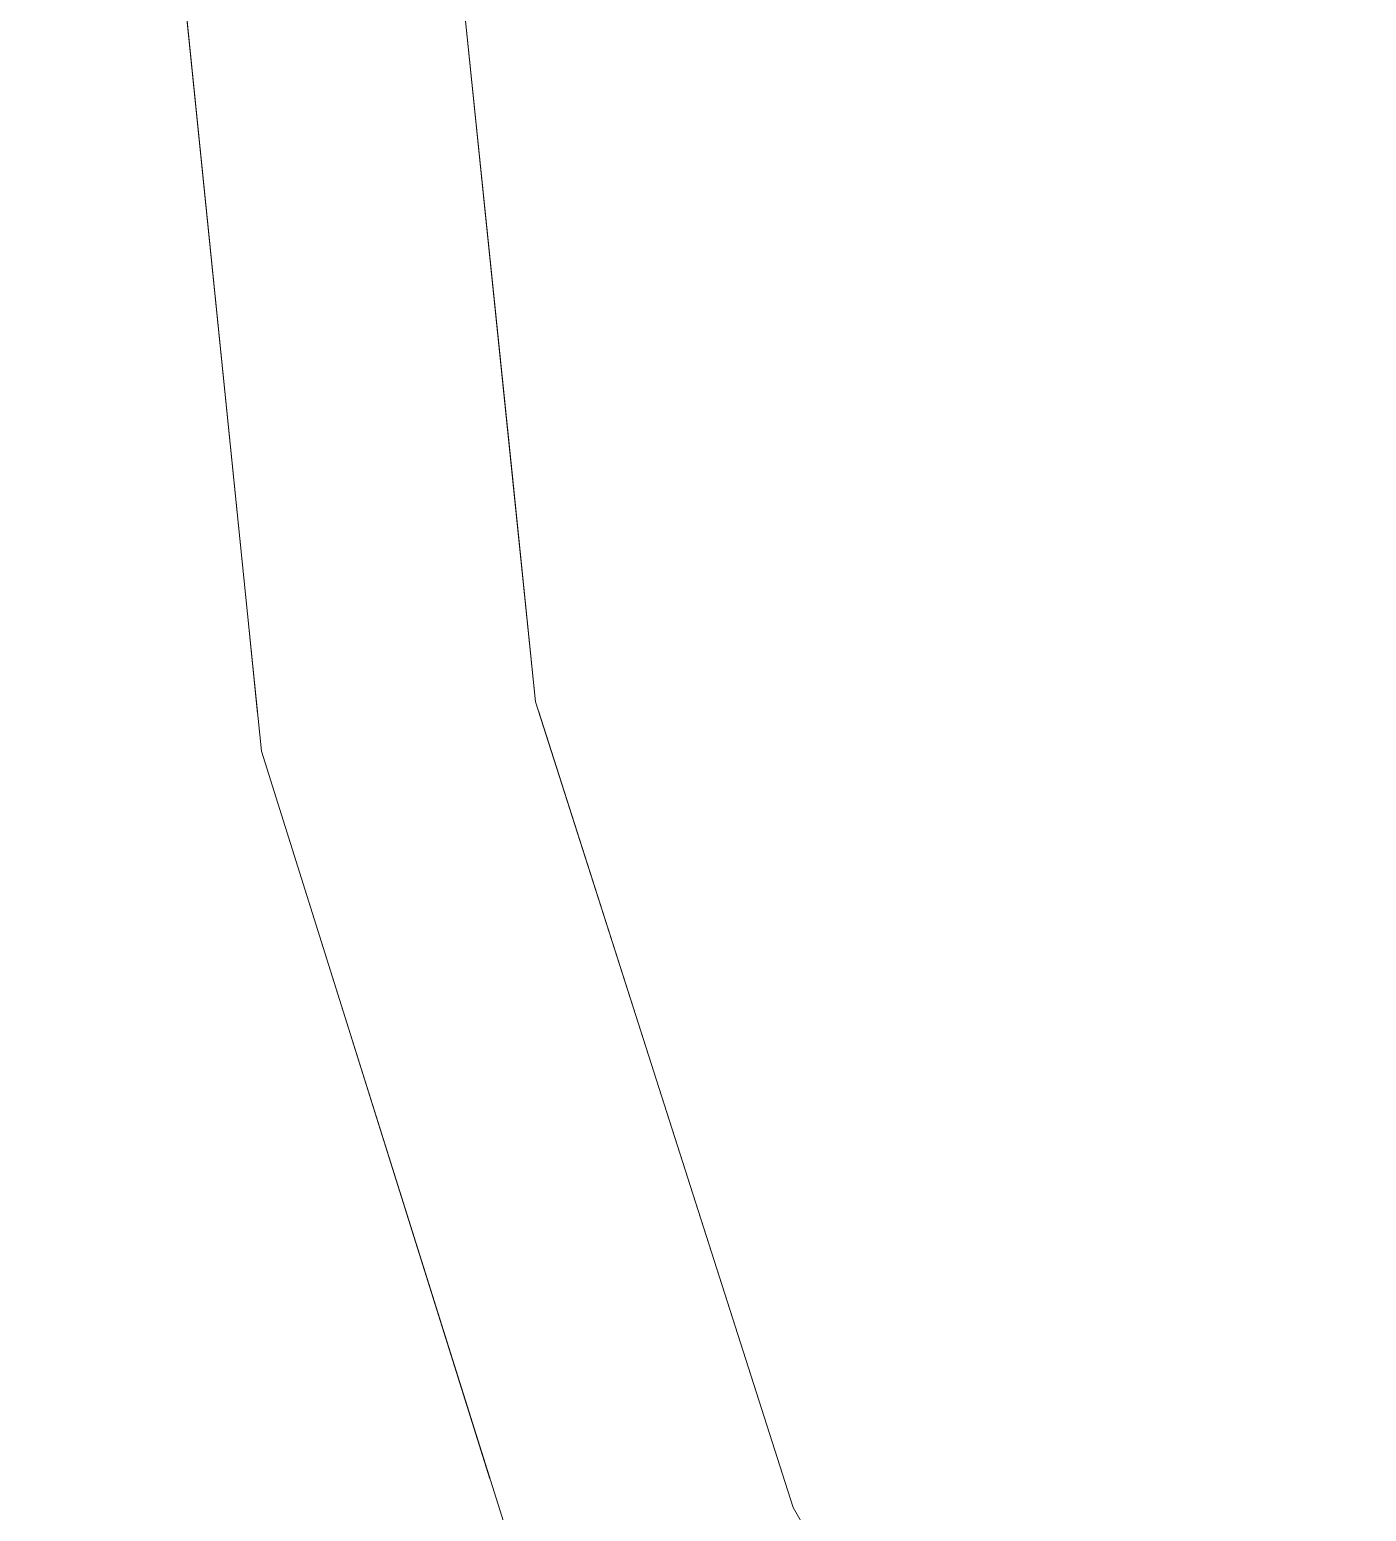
# Model space of a CAD drawing. Header units: millimetres. Extents: x -57519 to 497916, y -349472 to 446842.
# Drawn here: x 336053.4 to 336149.5, y 28507.4 to 28613.8 of the extents above; entities that cross this region are included whole.
import ezdxf

# ---------------------------------------------------------------- set-up
doc = ezdxf.new("R2010")
doc.units = ezdxf.units.MM
doc.layers.add('A-DETL-GENF', color=92, linetype='Continuous', lineweight=5)
doc.layers.add('Q-CASE', color=31, linetype='Continuous', lineweight=5)

# ---------------------------------------------------------------- blocks, each defined once
blk = doc.blocks.new('DLN_Cat Ladder - 750x750x4500 _WDD_-9656512-SITE COVERAGE')
at = {"layer": 'Q-CASE'}
for p, q in [((-265.3, -802), (-259.94, -854.62)), ((-265.3, -802), (-259.94, -854.62)), ((-265.3, -802), (-259.94, -854.62)), ((-265.3, -802), (-259.94, -854.62)), ((-265.3, -802), (-259.94, -854.62)), ((-265.3, -802), (-259.94, -854.62)), ((-265.3, -802), (-259.94, -854.62)), ((-265.3, -802), (-259.94, -854.62)), ((-265.3, -802), (-259.94, -854.62)), ((-240.96, -844.29), (-245.3, -802)), ((-240.96, -844.29), (-245.3, -802)), ((-240.96, -844.29), (-245.3, -802)), ((-240.96, -844.29), (-245.3, -802)), ((-240.96, -844.29), (-245.3, -802)), ((-240.96, -844.29), (-245.3, -802)), ((-240.96, -844.29), (-245.3, -802)), ((-240.96, -844.29), (-245.3, -802)), ((-240.96, -844.29), (-245.3, -802)), ((-239.25, -860.94), (-240.96, -844.29)), ((-239.25, -860.94), (-240.96, -844.29)), ((-239.25, -860.94), (-240.96, -844.29)), ((-239.25, -860.94), (-240.96, -844.29)), ((-239.25, -860.94), (-240.96, -844.29)), ((-239.25, -860.94), (-240.96, -844.29)), ((-239.25, -860.94), (-240.96, -844.29)), ((-239.25, -860.94), (-240.96, -844.29)), ((-239.25, -860.94), (-240.96, -844.29)), ((-259.94, -854.62), (-259.22, -861.76)), ((-259.94, -854.62), (-259.22, -861.76)), ((-259.94, -854.62), (-259.22, -861.76)), ((-259.94, -854.62), (-259.22, -861.76)), ((-259.94, -854.62), (-259.22, -861.76)), ((-259.94, -854.62), (-259.22, -861.76)), ((-259.94, -854.62), (-259.22, -861.76)), ((-259.94, -854.62), (-259.22, -861.76)), ((-259.94, -854.62), (-259.22, -861.76)), ((-229.45, -891.56), (-239.04, -861.58)), ((-229.45, -891.56), (-239.04, -861.58)), ((-229.45, -891.56), (-239.04, -861.58)), ((-229.45, -891.56), (-239.04, -861.58)), ((-229.45, -891.56), (-239.04, -861.58)), ((-229.45, -891.56), (-239.04, -861.58)), ((-229.45, -891.56), (-239.04, -861.58)), ((-229.45, -891.56), (-239.04, -861.58)), ((-229.45, -891.56), (-239.04, -861.58)), ((-258.94, -864.47), (-253.07, -883.15)), ((-258.94, -864.47), (-253.07, -883.15)), ((-258.94, -864.47), (-253.07, -883.15)), ((-258.94, -864.47), (-253.07, -883.15)), ((-258.94, -864.47), (-253.07, -883.15)), ((-258.94, -864.47), (-253.07, -883.15)), ((-258.94, -864.47), (-253.07, -883.15)), ((-258.94, -864.47), (-253.07, -883.15)), ((-258.94, -864.47), (-253.07, -883.15)), ((-253.07, -883.15), (-242.53, -916.73)), ((-253.07, -883.15), (-242.53, -916.73)), ((-253.07, -883.15), (-242.53, -916.73)), ((-253.07, -883.15), (-242.53, -916.73)), ((-253.07, -883.15), (-242.53, -916.73)), ((-253.07, -883.15), (-242.53, -916.73)), ((-253.07, -883.15), (-242.53, -916.73)), ((-253.07, -883.15), (-242.53, -916.73)), ((-253.07, -883.15), (-242.53, -916.73)), ((-220.75, -918.78), (-229.45, -891.56)), ((-220.75, -918.78), (-229.45, -891.56)), ((-220.75, -918.78), (-229.45, -891.56)), ((-220.75, -918.78), (-229.45, -891.56)), ((-220.75, -918.78), (-229.45, -891.56)), ((-220.75, -918.78), (-229.45, -891.56)), ((-220.75, -918.78), (-229.45, -891.56)), ((-220.75, -918.78), (-229.45, -891.56)), ((-220.75, -918.78), (-229.45, -891.56))]:
    blk.add_line(p, q, dxfattribs=at)
at = {"layer": 'Q-CASE', "flags": 128}
for points in [[(-265.3, -802), (-258.94, -864.47), (-240.12, -924.37), (-209.62, -979.26), (-168.68, -1026.87), (-118.99, -1065.26), (-62.59, -1092.84), (-1.78, -1108.5), (60.94, -1111.57), (122.99, -1101.95), (181.82, -1080.02), (235.04, -1046.69), (280.44, -1003.31), (316.17, -951.68), (340.76, -893.91), (353.21, -832.36), (354.7, -802)], [(334.7, -802), (328.34, -862.39), (309.55, -920.13), (279.14, -972.7), (238.45, -1017.78), (189.27, -1053.39), (133.75, -1077.99), (74.33, -1090.48), (13.6, -1090.33), (-45.76, -1077.53), (-101.15, -1052.65), (-150.15, -1016.78), (-190.61, -971.5), (-220.75, -918.78), (-239.25, -860.94), (-245.3, -802)]]:
    blk.add_lwpolyline(points, dxfattribs=at)

msp = doc.modelspace()

# ---------------------------------------------------------------- hatches: boundary and pattern name
at = {"layer": 'A-DETL-GENF'}
h = msp.add_hatch(dxfattribs=at)
h.set_pattern_fill('FP_40', color=250, style=0, pattern_type=2)
h.set_pattern_definition([(45, (248763.4, 0), (-1257.236, 1257.236), []), (45, (248763.4, 1905), (-1257.236, 1257.236), [])])
h.paths.add_polyline_path([(325750.11, -8642.51), (328562.73, -8642.51), (328562.73, 4657.49), (341312.73, 4657.49), (341312.73, 30557.49), (342712.73, 30557.49), (342712.73, 48907.68), (339962.73, 48907.68), (339962.73, 52157.49), (338962.73, 52157.49), (338962.73, 53757.49), (297512.73, 53757.49), (297512.73, 52247.49), (286277.73, 52247.49), (286277.73, 34407.49), (285902.73, 34407.49), (285902.73, 7407.49), (286277.73, 7407.49), (286277.73, -2267.51), (315555.23, -2267.51), (315555.23, -8642.51), (321257.06, -8642.51)], flags=0)

# ---------------------------------------------------------------- block references
at = {"layer": 'Q-CASE'}
msp.add_blockref('DLN_Cat Ladder - 750x750x4500 _WDD_-9656512-SITE COVERAGE', (336329.03, 29426.49), dxfattribs=at)

doc.saveas('drawing.dxf')
